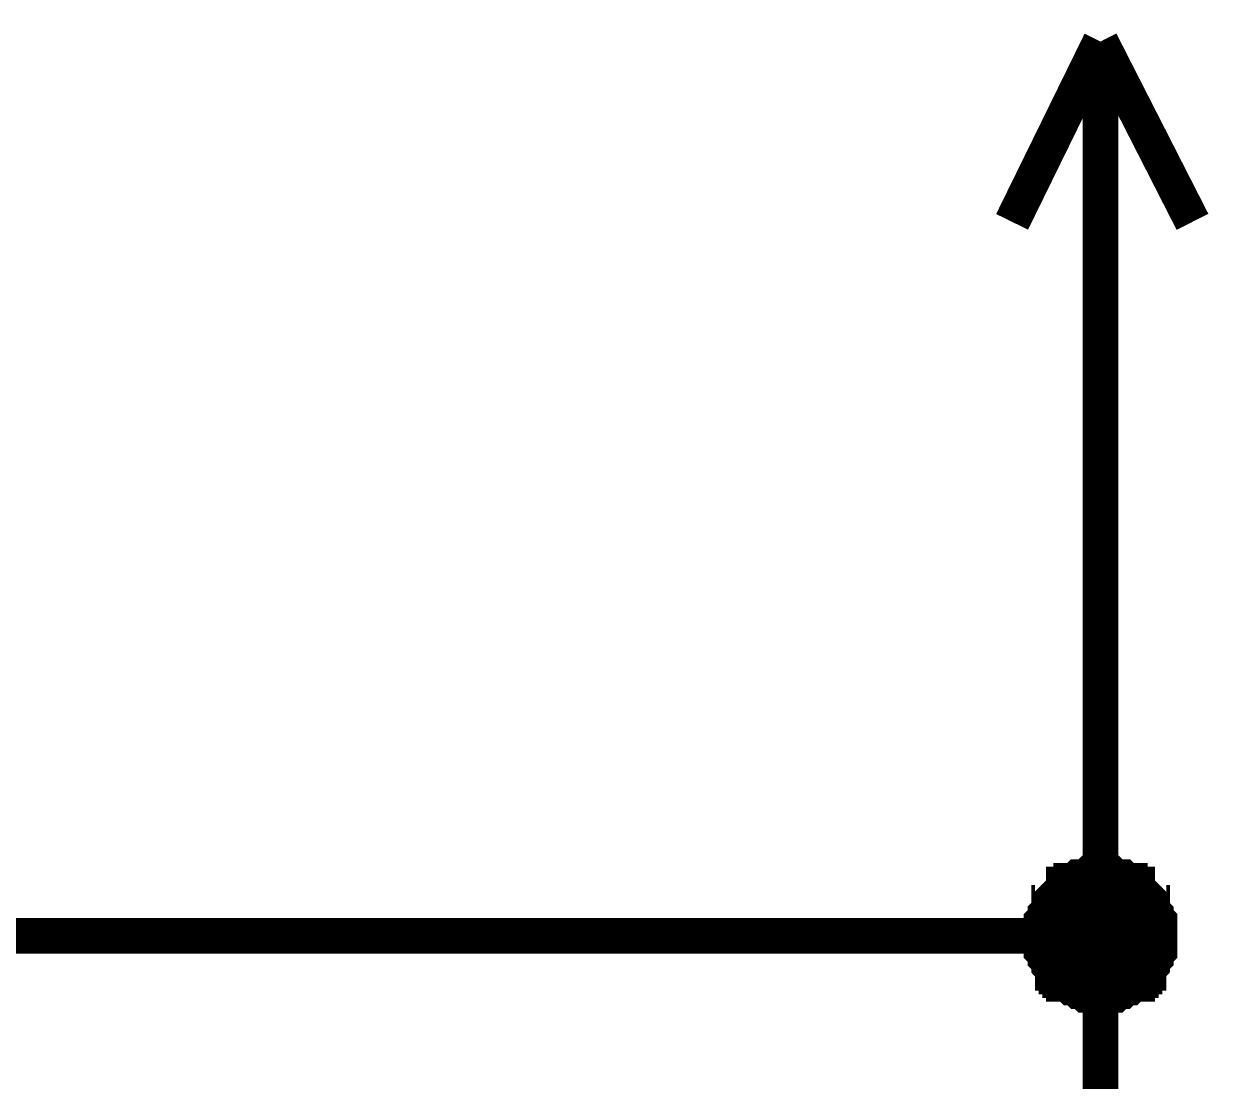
# Paper-space layout 'Layout1' of a CAD drawing. Extents: x -1 to 840, y -1 to 593.
# Drawn here: x 656.61 to 666.62, y 434.75 to 443.68 of the extents above; entities that cross this region are included whole.
import ezdxf

# ---------------------------------------------------------------- set-up
doc = ezdxf.new("R2010")
doc.units = 0
doc.header["$MEASUREMENT"] = 0
doc.layers.add('Sheet', color=255, linetype='CONTINUOUS')

psp = doc.layouts.get("Layout1")

# ---------------------------------------------------------------- linework, layer by layer
at = {"layer": 'Sheet', "color": 7}
for points, const_width in [([(665.698, 443.53), (664.952, 442.008)], 0.3), ([(665.698, 443.53), (666.474, 442.008)], 0.3), ([(665.698, 440.983), (665.698, 443.53)], 0.3), ([(665.698, 435.981), (665.698, 440.983)], 0.3), ([(665.201, 435.981), (665.201, 436.012), (665.201, 436.043), (665.201, 436.043), (665.201, 436.074), (665.201, 436.105), (665.232, 436.136), (665.232, 436.167), (665.232, 436.167), (665.263, 436.199), (665.263, 436.23), (665.263, 436.261), (665.294, 436.261), (665.294, 436.292), (665.325, 436.323), (665.325, 436.323), (665.356, 436.354), (665.356, 436.354), (665.387, 436.385), (665.387, 436.416), (665.418, 436.416), (665.449, 436.416), (665.449, 436.447), (665.48, 436.447), (665.511, 436.478), (665.511, 436.478), (665.543, 436.478), (665.574, 436.478), (665.605, 436.509), (665.636, 436.509), (665.636, 436.509), (665.667, 436.509), (665.698, 436.509)], 0.3), ([(665.201, 435.981), (665.201, 436.012), (665.201, 436.043), (665.201, 436.043), (665.201, 436.074), (665.201, 436.105), (665.232, 436.136), (665.232, 436.167), (665.232, 436.167), (665.263, 436.199), (665.263, 436.23), (665.263, 436.261), (665.294, 436.261), (665.294, 436.292), (665.325, 436.323), (665.325, 436.323), (665.356, 436.354), (665.356, 436.354), (665.387, 436.385), (665.387, 436.416), (665.418, 436.416), (665.449, 436.416), (665.449, 436.447), (665.48, 436.447), (665.511, 436.478), (665.511, 436.478), (665.543, 436.478), (665.574, 436.478), (665.605, 436.509), (665.636, 436.509), (665.636, 436.509), (665.667, 436.509), (665.698, 436.509)], 0.3), ([(665.201, 435.981), (665.201, 436.012), (665.201, 436.043), (665.201, 436.043), (665.201, 436.074), (665.201, 436.105), (665.232, 436.136), (665.232, 436.167), (665.232, 436.167), (665.263, 436.199), (665.263, 436.23), (665.263, 436.261), (665.294, 436.261), (665.294, 436.292), (665.325, 436.323), (665.325, 436.323), (665.356, 436.354), (665.356, 436.354), (665.387, 436.385), (665.387, 436.416), (665.418, 436.416), (665.449, 436.416), (665.449, 436.447), (665.48, 436.447), (665.511, 436.478), (665.511, 436.478), (665.543, 436.478), (665.574, 436.478), (665.605, 436.509), (665.636, 436.509), (665.636, 436.509), (665.667, 436.509), (665.698, 436.509)], 0.3), ([(665.201, 435.981), (665.201, 436.012), (665.201, 436.043), (665.201, 436.043), (665.201, 436.074), (665.201, 436.105), (665.232, 436.136), (665.232, 436.167), (665.232, 436.167), (665.263, 436.199), (665.263, 436.23), (665.263, 436.261), (665.294, 436.261), (665.294, 436.292), (665.325, 436.323), (665.325, 436.323), (665.356, 436.354), (665.356, 436.354), (665.387, 436.385), (665.387, 436.416), (665.418, 436.416), (665.449, 436.416), (665.449, 436.447), (665.48, 436.447), (665.511, 436.478), (665.511, 436.478), (665.543, 436.478), (665.574, 436.478), (665.605, 436.509), (665.636, 436.509), (665.636, 436.509), (665.667, 436.509), (665.698, 436.509)], 0.3), ([(665.201, 435.981), (665.201, 436.012), (665.201, 436.043), (665.201, 436.043), (665.201, 436.074), (665.201, 436.105), (665.232, 436.136), (665.232, 436.167), (665.232, 436.167), (665.263, 436.199), (665.263, 436.23), (665.263, 436.261), (665.294, 436.261), (665.294, 436.292), (665.325, 436.323), (665.325, 436.323), (665.356, 436.354), (665.356, 436.354), (665.387, 436.385), (665.387, 436.416), (665.418, 436.416), (665.449, 436.416), (665.449, 436.447), (665.48, 436.447), (665.511, 436.478), (665.511, 436.478), (665.543, 436.478), (665.574, 436.478), (665.605, 436.509), (665.636, 436.509), (665.636, 436.509), (665.667, 436.509), (665.698, 436.509)], 0.3), ([(665.201, 435.981), (665.201, 436.012), (665.201, 436.043), (665.201, 436.043), (665.201, 436.074), (665.201, 436.105), (665.232, 436.136), (665.232, 436.167), (665.232, 436.167), (665.263, 436.199), (665.263, 436.23), (665.263, 436.261), (665.294, 436.261), (665.294, 436.292), (665.325, 436.323), (665.325, 436.323), (665.356, 436.354), (665.356, 436.354), (665.387, 436.385), (665.387, 436.416), (665.418, 436.416), (665.449, 436.416), (665.449, 436.447), (665.48, 436.447), (665.511, 436.478), (665.511, 436.478), (665.543, 436.478), (665.574, 436.478), (665.605, 436.509), (665.636, 436.509), (665.636, 436.509), (665.667, 436.509), (665.698, 436.509)], 0.3), ([(665.698, 436.509), (665.698, 436.509)], 0.3), ([(665.698, 436.509), (665.729, 436.509), (665.76, 436.509), (665.76, 436.509), (665.791, 436.509), (665.822, 436.478), (665.853, 436.478), (665.884, 436.478), (665.884, 436.478), (665.915, 436.447), (665.946, 436.447), (665.946, 436.416), (665.977, 436.416), (666.008, 436.416), (666.008, 436.385), (666.039, 436.354), (666.039, 436.354), (666.071, 436.323), (666.071, 436.323), (666.102, 436.292), (666.102, 436.261), (666.133, 436.261), (666.133, 436.23), (666.133, 436.199), (666.164, 436.167), (666.164, 436.167), (666.164, 436.136), (666.195, 436.105), (666.195, 436.074), (666.195, 436.043), (666.195, 436.043), (666.195, 436.012), (666.195, 435.981)], 0.3), ([(665.698, 436.509), (665.698, 436.509)], 0.3), ([(665.698, 436.509), (665.729, 436.509), (665.76, 436.509), (665.76, 436.509), (665.791, 436.509), (665.822, 436.478), (665.853, 436.478), (665.884, 436.478), (665.884, 436.478), (665.915, 436.447), (665.946, 436.447), (665.946, 436.416), (665.977, 436.416), (666.008, 436.416), (666.008, 436.385), (666.039, 436.354), (666.039, 436.354), (666.071, 436.323), (666.071, 436.323), (666.102, 436.292), (666.102, 436.261), (666.133, 436.261), (666.133, 436.23), (666.133, 436.199), (666.164, 436.167), (666.164, 436.167), (666.164, 436.136), (666.195, 436.105), (666.195, 436.074), (666.195, 436.043), (666.195, 436.043), (666.195, 436.012), (666.195, 435.981)], 0.3), ([(665.698, 436.509), (665.698, 436.509)], 0.3), ([(665.698, 436.509), (665.729, 436.509), (665.76, 436.509), (665.76, 436.509), (665.791, 436.509), (665.822, 436.478), (665.853, 436.478), (665.884, 436.478), (665.884, 436.478), (665.915, 436.447), (665.946, 436.447), (665.946, 436.416), (665.977, 436.416), (666.008, 436.416), (666.008, 436.385), (666.039, 436.354), (666.039, 436.354), (666.071, 436.323), (666.071, 436.323), (666.102, 436.292), (666.102, 436.261), (666.133, 436.261), (666.133, 436.23), (666.133, 436.199), (666.164, 436.167), (666.164, 436.167), (666.164, 436.136), (666.195, 436.105), (666.195, 436.074), (666.195, 436.043), (666.195, 436.043), (666.195, 436.012), (666.195, 435.981)], 0.3), ([(665.698, 436.509), (665.698, 436.509)], 0.3), ([(665.698, 436.509), (665.729, 436.509), (665.76, 436.509), (665.76, 436.509), (665.791, 436.509), (665.822, 436.478), (665.853, 436.478), (665.884, 436.478), (665.884, 436.478), (665.915, 436.447), (665.946, 436.447), (665.946, 436.416), (665.977, 436.416), (666.008, 436.416), (666.008, 436.385), (666.039, 436.354), (666.039, 436.354), (666.071, 436.323), (666.071, 436.323), (666.102, 436.292), (666.102, 436.261), (666.133, 436.261), (666.133, 436.23), (666.133, 436.199), (666.164, 436.167), (666.164, 436.167), (666.164, 436.136), (666.195, 436.105), (666.195, 436.074), (666.195, 436.043), (666.195, 436.043), (666.195, 436.012), (666.195, 435.981)], 0.3), ([(665.698, 436.509), (665.698, 436.509)], 0.3), ([(665.698, 436.509), (665.729, 436.509), (665.76, 436.509), (665.76, 436.509), (665.791, 436.509), (665.822, 436.478), (665.853, 436.478), (665.884, 436.478), (665.884, 436.478), (665.915, 436.447), (665.946, 436.447), (665.946, 436.416), (665.977, 436.416), (666.008, 436.416), (666.008, 436.385), (666.039, 436.354), (666.039, 436.354), (666.071, 436.323), (666.071, 436.323), (666.102, 436.292), (666.102, 436.261), (666.133, 436.261), (666.133, 436.23), (666.133, 436.199), (666.164, 436.167), (666.164, 436.167), (666.164, 436.136), (666.195, 436.105), (666.195, 436.074), (666.195, 436.043), (666.195, 436.043), (666.195, 436.012), (666.195, 435.981)], 0.3), ([(665.698, 436.509), (665.698, 436.509)], 0.3), ([(665.698, 436.509), (665.729, 436.509), (665.76, 436.509), (665.76, 436.509), (665.791, 436.509), (665.822, 436.478), (665.853, 436.478), (665.884, 436.478), (665.884, 436.478), (665.915, 436.447), (665.946, 436.447), (665.946, 436.416), (665.977, 436.416), (666.008, 436.416), (666.008, 436.385), (666.039, 436.354), (666.039, 436.354), (666.071, 436.323), (666.071, 436.323), (666.102, 436.292), (666.102, 436.261), (666.133, 436.261), (666.133, 436.23), (666.133, 436.199), (666.164, 436.167), (666.164, 436.167), (666.164, 436.136), (666.195, 436.105), (666.195, 436.074), (666.195, 436.043), (666.195, 436.043), (666.195, 436.012), (666.195, 435.981)], 0.3), ([(665.201, 435.981), (665.201, 436.012), (665.201, 436.043), (665.201, 436.043), (665.201, 436.074), (665.201, 436.105), (665.232, 436.136), (665.232, 436.167), (665.232, 436.167), (665.263, 436.199), (665.263, 436.23), (665.263, 436.261), (665.294, 436.261), (665.294, 436.292), (665.325, 436.323), (665.325, 436.323), (665.356, 436.354), (665.356, 436.354), (665.387, 436.385), (665.387, 436.416), (665.418, 436.416), (665.449, 436.416), (665.449, 436.447), (665.48, 436.447), (665.511, 436.478), (665.511, 436.478), (665.543, 436.478), (665.574, 436.478), (665.605, 436.509), (665.636, 436.509), (665.636, 436.509), (665.667, 436.509), (665.698, 436.509)], 0.0991), ([(665.201, 435.981), (665.201, 436.012), (665.201, 436.043), (665.201, 436.043), (665.201, 436.074), (665.201, 436.105), (665.232, 436.136), (665.232, 436.167), (665.232, 436.167), (665.263, 436.199), (665.263, 436.23), (665.263, 436.261), (665.294, 436.261), (665.294, 436.292), (665.325, 436.323), (665.325, 436.323), (665.356, 436.354), (665.356, 436.354), (665.387, 436.385), (665.387, 436.416), (665.418, 436.416), (665.449, 436.416), (665.449, 436.447), (665.48, 436.447), (665.511, 436.478), (665.511, 436.478), (665.543, 436.478), (665.574, 436.478), (665.605, 436.509), (665.636, 436.509), (665.636, 436.509), (665.667, 436.509), (665.698, 436.509)], 0.0991), ([(665.201, 435.981), (665.201, 436.012), (665.201, 436.043), (665.201, 436.043), (665.201, 436.074), (665.201, 436.105), (665.232, 436.136), (665.232, 436.167), (665.232, 436.167), (665.263, 436.199), (665.263, 436.23), (665.263, 436.261), (665.294, 436.261), (665.294, 436.292), (665.325, 436.323), (665.325, 436.323), (665.356, 436.354), (665.356, 436.354), (665.387, 436.385), (665.387, 436.416), (665.418, 436.416), (665.449, 436.416), (665.449, 436.447), (665.48, 436.447), (665.511, 436.478), (665.511, 436.478), (665.543, 436.478), (665.574, 436.478), (665.605, 436.509), (665.636, 436.509), (665.636, 436.509), (665.667, 436.509), (665.698, 436.509)], 0.0991), ([(665.201, 435.981), (665.201, 436.012), (665.201, 436.043), (665.201, 436.043), (665.201, 436.074), (665.201, 436.105), (665.232, 436.136), (665.232, 436.167), (665.232, 436.167), (665.263, 436.199), (665.263, 436.23), (665.263, 436.261), (665.294, 436.261), (665.294, 436.292), (665.325, 436.323), (665.325, 436.323), (665.356, 436.354), (665.356, 436.354), (665.387, 436.385), (665.387, 436.416), (665.418, 436.416), (665.449, 436.416), (665.449, 436.447), (665.48, 436.447), (665.511, 436.478), (665.511, 436.478), (665.543, 436.478), (665.574, 436.478), (665.605, 436.509), (665.636, 436.509), (665.636, 436.509), (665.667, 436.509), (665.698, 436.509)], 0.0991), ([(665.201, 435.981), (665.201, 436.012), (665.201, 436.043), (665.201, 436.043), (665.201, 436.074), (665.201, 436.105), (665.232, 436.136), (665.232, 436.167), (665.232, 436.167), (665.263, 436.199), (665.263, 436.23), (665.263, 436.261), (665.294, 436.261), (665.294, 436.292), (665.325, 436.323), (665.325, 436.323), (665.356, 436.354), (665.356, 436.354), (665.387, 436.385), (665.387, 436.416), (665.418, 436.416), (665.449, 436.416), (665.449, 436.447), (665.48, 436.447), (665.511, 436.478), (665.511, 436.478), (665.543, 436.478), (665.574, 436.478), (665.605, 436.509), (665.636, 436.509), (665.636, 436.509), (665.667, 436.509), (665.698, 436.509)], 0.0991), ([(665.201, 435.981), (665.201, 436.012), (665.201, 436.043), (665.201, 436.043), (665.201, 436.074), (665.201, 436.105), (665.232, 436.136), (665.232, 436.167), (665.232, 436.167), (665.263, 436.199), (665.263, 436.23), (665.263, 436.261), (665.294, 436.261), (665.294, 436.292), (665.325, 436.323), (665.325, 436.323), (665.356, 436.354), (665.356, 436.354), (665.387, 436.385), (665.387, 436.416), (665.418, 436.416), (665.449, 436.416), (665.449, 436.447), (665.48, 436.447), (665.511, 436.478), (665.511, 436.478), (665.543, 436.478), (665.574, 436.478), (665.605, 436.509), (665.636, 436.509), (665.636, 436.509), (665.667, 436.509), (665.698, 436.509)], 0.0991), ([(665.698, 436.509), (665.698, 436.509)], 0.0991), ([(665.698, 436.509), (665.729, 436.509), (665.76, 436.509), (665.76, 436.509), (665.791, 436.509), (665.822, 436.478), (665.853, 436.478), (665.884, 436.478), (665.884, 436.478), (665.915, 436.447), (665.946, 436.447), (665.946, 436.416), (665.977, 436.416), (666.008, 436.416), (666.008, 436.385), (666.039, 436.354), (666.039, 436.354), (666.071, 436.323), (666.071, 436.323), (666.102, 436.292), (666.102, 436.261), (666.133, 436.261), (666.133, 436.23), (666.133, 436.199), (666.164, 436.167), (666.164, 436.167), (666.164, 436.136), (666.195, 436.105), (666.195, 436.074), (666.195, 436.043), (666.195, 436.043), (666.195, 436.012), (666.195, 435.981)], 0.0991), ([(665.698, 436.509), (665.698, 436.509)], 0.0991), ([(665.698, 436.509), (665.729, 436.509), (665.76, 436.509), (665.76, 436.509), (665.791, 436.509), (665.822, 436.478), (665.853, 436.478), (665.884, 436.478), (665.884, 436.478), (665.915, 436.447), (665.946, 436.447), (665.946, 436.416), (665.977, 436.416), (666.008, 436.416), (666.008, 436.385), (666.039, 436.354), (666.039, 436.354), (666.071, 436.323), (666.071, 436.323), (666.102, 436.292), (666.102, 436.261), (666.133, 436.261), (666.133, 436.23), (666.133, 436.199), (666.164, 436.167), (666.164, 436.167), (666.164, 436.136), (666.195, 436.105), (666.195, 436.074), (666.195, 436.043), (666.195, 436.043), (666.195, 436.012), (666.195, 435.981)], 0.0991), ([(665.698, 436.509), (665.698, 436.509)], 0.0991), ([(665.698, 436.509), (665.729, 436.509), (665.76, 436.509), (665.76, 436.509), (665.791, 436.509), (665.822, 436.478), (665.853, 436.478), (665.884, 436.478), (665.884, 436.478), (665.915, 436.447), (665.946, 436.447), (665.946, 436.416), (665.977, 436.416), (666.008, 436.416), (666.008, 436.385), (666.039, 436.354), (666.039, 436.354), (666.071, 436.323), (666.071, 436.323), (666.102, 436.292), (666.102, 436.261), (666.133, 436.261), (666.133, 436.23), (666.133, 436.199), (666.164, 436.167), (666.164, 436.167), (666.164, 436.136), (666.195, 436.105), (666.195, 436.074), (666.195, 436.043), (666.195, 436.043), (666.195, 436.012), (666.195, 435.981)], 0.0991), ([(665.698, 436.509), (665.698, 436.509)], 0.0991), ([(665.698, 436.509), (665.729, 436.509), (665.76, 436.509), (665.76, 436.509), (665.791, 436.509), (665.822, 436.478), (665.853, 436.478), (665.884, 436.478), (665.884, 436.478), (665.915, 436.447), (665.946, 436.447), (665.946, 436.416), (665.977, 436.416), (666.008, 436.416), (666.008, 436.385), (666.039, 436.354), (666.039, 436.354), (666.071, 436.323), (666.071, 436.323), (666.102, 436.292), (666.102, 436.261), (666.133, 436.261), (666.133, 436.23), (666.133, 436.199), (666.164, 436.167), (666.164, 436.167), (666.164, 436.136), (666.195, 436.105), (666.195, 436.074), (666.195, 436.043), (666.195, 436.043), (666.195, 436.012), (666.195, 435.981)], 0.0991), ([(665.698, 436.509), (665.698, 436.509)], 0.0991), ([(665.698, 436.509), (665.729, 436.509), (665.76, 436.509), (665.76, 436.509), (665.791, 436.509), (665.822, 436.478), (665.853, 436.478), (665.884, 436.478), (665.884, 436.478), (665.915, 436.447), (665.946, 436.447), (665.946, 436.416), (665.977, 436.416), (666.008, 436.416), (666.008, 436.385), (666.039, 436.354), (666.039, 436.354), (666.071, 436.323), (666.071, 436.323), (666.102, 436.292), (666.102, 436.261), (666.133, 436.261), (666.133, 436.23), (666.133, 436.199), (666.164, 436.167), (666.164, 436.167), (666.164, 436.136), (666.195, 436.105), (666.195, 436.074), (666.195, 436.043), (666.195, 436.043), (666.195, 436.012), (666.195, 435.981)], 0.0991), ([(665.698, 436.509), (665.698, 436.509)], 0.0991), ([(665.698, 436.509), (665.729, 436.509), (665.76, 436.509), (665.76, 436.509), (665.791, 436.509), (665.822, 436.478), (665.853, 436.478), (665.884, 436.478), (665.884, 436.478), (665.915, 436.447), (665.946, 436.447), (665.946, 436.416), (665.977, 436.416), (666.008, 436.416), (666.008, 436.385), (666.039, 436.354), (666.039, 436.354), (666.071, 436.323), (666.071, 436.323), (666.102, 436.292), (666.102, 436.261), (666.133, 436.261), (666.133, 436.23), (666.133, 436.199), (666.164, 436.167), (666.164, 436.167), (666.164, 436.136), (666.195, 436.105), (666.195, 436.074), (666.195, 436.043), (666.195, 436.043), (666.195, 436.012), (666.195, 435.981)], 0.0991), ([(645.698, 435.981), (665.698, 435.981)], 0.3), ([(645.698, 425.978), (665.698, 425.978), (665.698, 430.979), (665.698, 435.981)], 0.3), ([(665.698, 435.484), (665.667, 435.484), (665.636, 435.484), (665.636, 435.484), (665.605, 435.484), (665.574, 435.484), (665.543, 435.515), (665.511, 435.515), (665.511, 435.515), (665.48, 435.546), (665.449, 435.546), (665.449, 435.546), (665.418, 435.577), (665.387, 435.577), (665.387, 435.608), (665.356, 435.608), (665.356, 435.639), (665.325, 435.639), (665.325, 435.67), (665.294, 435.67), (665.294, 435.701), (665.263, 435.733), (665.263, 435.733), (665.263, 435.764), (665.232, 435.795), (665.232, 435.795), (665.232, 435.826), (665.201, 435.857), (665.201, 435.888), (665.201, 435.919), (665.201, 435.919), (665.201, 435.95), (665.201, 435.981)], 0.3), ([(665.201, 435.981), (665.201, 435.981)], 0.3), ([(665.698, 435.484), (665.667, 435.484), (665.636, 435.484), (665.636, 435.484), (665.605, 435.484), (665.574, 435.484), (665.543, 435.515), (665.511, 435.515), (665.511, 435.515), (665.48, 435.546), (665.449, 435.546), (665.449, 435.546), (665.418, 435.577), (665.387, 435.577), (665.387, 435.608), (665.356, 435.608), (665.356, 435.639), (665.325, 435.639), (665.325, 435.67), (665.294, 435.67), (665.294, 435.701), (665.263, 435.733), (665.263, 435.733), (665.263, 435.764), (665.232, 435.795), (665.232, 435.795), (665.232, 435.826), (665.201, 435.857), (665.201, 435.888), (665.201, 435.919), (665.201, 435.919), (665.201, 435.95), (665.201, 435.981)], 0.3), ([(665.201, 435.981), (665.201, 435.981)], 0.3), ([(665.698, 435.484), (665.667, 435.484), (665.636, 435.484), (665.636, 435.484), (665.605, 435.484), (665.574, 435.484), (665.543, 435.515), (665.511, 435.515), (665.511, 435.515), (665.48, 435.546), (665.449, 435.546), (665.449, 435.546), (665.418, 435.577), (665.387, 435.577), (665.387, 435.608), (665.356, 435.608), (665.356, 435.639), (665.325, 435.639), (665.325, 435.67), (665.294, 435.67), (665.294, 435.701), (665.263, 435.733), (665.263, 435.733), (665.263, 435.764), (665.232, 435.795), (665.232, 435.795), (665.232, 435.826), (665.201, 435.857), (665.201, 435.888), (665.201, 435.919), (665.201, 435.919), (665.201, 435.95), (665.201, 435.981)], 0.3), ([(665.201, 435.981), (665.201, 435.981)], 0.3), ([(665.698, 435.484), (665.667, 435.484), (665.636, 435.484), (665.636, 435.484), (665.605, 435.484), (665.574, 435.484), (665.543, 435.515), (665.511, 435.515), (665.511, 435.515), (665.48, 435.546), (665.449, 435.546), (665.449, 435.546), (665.418, 435.577), (665.387, 435.577), (665.387, 435.608), (665.356, 435.608), (665.356, 435.639), (665.325, 435.639), (665.325, 435.67), (665.294, 435.67), (665.294, 435.701), (665.263, 435.733), (665.263, 435.733), (665.263, 435.764), (665.232, 435.795), (665.232, 435.795), (665.232, 435.826), (665.201, 435.857), (665.201, 435.888), (665.201, 435.919), (665.201, 435.919), (665.201, 435.95), (665.201, 435.981)], 0.3), ([(665.201, 435.981), (665.201, 435.981)], 0.3), ([(665.698, 435.484), (665.667, 435.484), (665.636, 435.484), (665.636, 435.484), (665.605, 435.484), (665.574, 435.484), (665.543, 435.515), (665.511, 435.515), (665.511, 435.515), (665.48, 435.546), (665.449, 435.546), (665.449, 435.546), (665.418, 435.577), (665.387, 435.577), (665.387, 435.608), (665.356, 435.608), (665.356, 435.639), (665.325, 435.639), (665.325, 435.67), (665.294, 435.67), (665.294, 435.701), (665.263, 435.733), (665.263, 435.733), (665.263, 435.764), (665.232, 435.795), (665.232, 435.795), (665.232, 435.826), (665.201, 435.857), (665.201, 435.888), (665.201, 435.919), (665.201, 435.919), (665.201, 435.95), (665.201, 435.981)], 0.3), ([(665.201, 435.981), (665.201, 435.981)], 0.3), ([(665.698, 435.484), (665.667, 435.484), (665.636, 435.484), (665.636, 435.484), (665.605, 435.484), (665.574, 435.484), (665.543, 435.515), (665.511, 435.515), (665.511, 435.515), (665.48, 435.546), (665.449, 435.546), (665.449, 435.546), (665.418, 435.577), (665.387, 435.577), (665.387, 435.608), (665.356, 435.608), (665.356, 435.639), (665.325, 435.639), (665.325, 435.67), (665.294, 435.67), (665.294, 435.701), (665.263, 435.733), (665.263, 435.733), (665.263, 435.764), (665.232, 435.795), (665.232, 435.795), (665.232, 435.826), (665.201, 435.857), (665.201, 435.888), (665.201, 435.919), (665.201, 435.919), (665.201, 435.95), (665.201, 435.981)], 0.3), ([(665.201, 435.981), (665.201, 435.981)], 0.3), ([(666.195, 435.981), (666.195, 435.95), (666.195, 435.919), (666.195, 435.919), (666.195, 435.888), (666.195, 435.857), (666.164, 435.826), (666.164, 435.795), (666.164, 435.795), (666.133, 435.764), (666.133, 435.733), (666.133, 435.733), (666.102, 435.701), (666.102, 435.67), (666.071, 435.67), (666.071, 435.639), (666.039, 435.639), (666.039, 435.608), (666.008, 435.608), (666.008, 435.577), (665.977, 435.577), (665.946, 435.546), (665.946, 435.546), (665.915, 435.546), (665.884, 435.515), (665.884, 435.515), (665.853, 435.515), (665.822, 435.484), (665.791, 435.484), (665.76, 435.484), (665.76, 435.484), (665.729, 435.484), (665.698, 435.484)], 0.3), ([(666.195, 435.981), (666.195, 435.95), (666.195, 435.919), (666.195, 435.919), (666.195, 435.888), (666.195, 435.857), (666.164, 435.826), (666.164, 435.795), (666.164, 435.795), (666.133, 435.764), (666.133, 435.733), (666.133, 435.733), (666.102, 435.701), (666.102, 435.67), (666.071, 435.67), (666.071, 435.639), (666.039, 435.639), (666.039, 435.608), (666.008, 435.608), (666.008, 435.577), (665.977, 435.577), (665.946, 435.546), (665.946, 435.546), (665.915, 435.546), (665.884, 435.515), (665.884, 435.515), (665.853, 435.515), (665.822, 435.484), (665.791, 435.484), (665.76, 435.484), (665.76, 435.484), (665.729, 435.484), (665.698, 435.484)], 0.3), ([(666.195, 435.981), (666.195, 435.95), (666.195, 435.919), (666.195, 435.919), (666.195, 435.888), (666.195, 435.857), (666.164, 435.826), (666.164, 435.795), (666.164, 435.795), (666.133, 435.764), (666.133, 435.733), (666.133, 435.733), (666.102, 435.701), (666.102, 435.67), (666.071, 435.67), (666.071, 435.639), (666.039, 435.639), (666.039, 435.608), (666.008, 435.608), (666.008, 435.577), (665.977, 435.577), (665.946, 435.546), (665.946, 435.546), (665.915, 435.546), (665.884, 435.515), (665.884, 435.515), (665.853, 435.515), (665.822, 435.484), (665.791, 435.484), (665.76, 435.484), (665.76, 435.484), (665.729, 435.484), (665.698, 435.484)], 0.3), ([(666.195, 435.981), (666.195, 435.95), (666.195, 435.919), (666.195, 435.919), (666.195, 435.888), (666.195, 435.857), (666.164, 435.826), (666.164, 435.795), (666.164, 435.795), (666.133, 435.764), (666.133, 435.733), (666.133, 435.733), (666.102, 435.701), (666.102, 435.67), (666.071, 435.67), (666.071, 435.639), (666.039, 435.639), (666.039, 435.608), (666.008, 435.608), (666.008, 435.577), (665.977, 435.577), (665.946, 435.546), (665.946, 435.546), (665.915, 435.546), (665.884, 435.515), (665.884, 435.515), (665.853, 435.515), (665.822, 435.484), (665.791, 435.484), (665.76, 435.484), (665.76, 435.484), (665.729, 435.484), (665.698, 435.484)], 0.3), ([(666.195, 435.981), (666.195, 435.95), (666.195, 435.919), (666.195, 435.919), (666.195, 435.888), (666.195, 435.857), (666.164, 435.826), (666.164, 435.795), (666.164, 435.795), (666.133, 435.764), (666.133, 435.733), (666.133, 435.733), (666.102, 435.701), (666.102, 435.67), (666.071, 435.67), (666.071, 435.639), (666.039, 435.639), (666.039, 435.608), (666.008, 435.608), (666.008, 435.577), (665.977, 435.577), (665.946, 435.546), (665.946, 435.546), (665.915, 435.546), (665.884, 435.515), (665.884, 435.515), (665.853, 435.515), (665.822, 435.484), (665.791, 435.484), (665.76, 435.484), (665.76, 435.484), (665.729, 435.484), (665.698, 435.484)], 0.3), ([(666.195, 435.981), (666.195, 435.95), (666.195, 435.919), (666.195, 435.919), (666.195, 435.888), (666.195, 435.857), (666.164, 435.826), (666.164, 435.795), (666.164, 435.795), (666.133, 435.764), (666.133, 435.733), (666.133, 435.733), (666.102, 435.701), (666.102, 435.67), (666.071, 435.67), (666.071, 435.639), (666.039, 435.639), (666.039, 435.608), (666.008, 435.608), (666.008, 435.577), (665.977, 435.577), (665.946, 435.546), (665.946, 435.546), (665.915, 435.546), (665.884, 435.515), (665.884, 435.515), (665.853, 435.515), (665.822, 435.484), (665.791, 435.484), (665.76, 435.484), (665.76, 435.484), (665.729, 435.484), (665.698, 435.484)], 0.3), ([(666.195, 435.981), (666.195, 435.981), (666.195, 435.981), (666.195, 435.981), (666.195, 435.981), (666.195, 435.981), (666.195, 435.981), (666.195, 435.981), (666.195, 435.981), (666.195, 435.981), (666.195, 435.981), (666.195, 435.981), (666.195, 435.981), (666.195, 435.981), (666.195, 435.981), (666.195, 435.981), (666.195, 435.981), (666.195, 435.981), (666.195, 435.981), (666.195, 435.981), (666.195, 435.981), (666.195, 435.981), (666.195, 435.981), (666.195, 435.981), (666.195, 435.981), (666.195, 435.981), (666.195, 435.981), (666.195, 435.981), (666.195, 435.981), (666.195, 435.981), (666.195, 435.981), (666.195, 435.981), (666.195, 435.981)], 0.3), ([(666.195, 435.981), (666.195, 435.981)], 0.3), ([(666.195, 435.981), (666.195, 435.981), (666.195, 435.981), (666.195, 435.981), (666.195, 435.981), (666.195, 435.981), (666.195, 435.981), (666.195, 435.981), (666.195, 435.981), (666.195, 435.981), (666.195, 435.981), (666.195, 435.981), (666.195, 435.981), (666.195, 435.981), (666.195, 435.981), (666.195, 435.981), (666.195, 435.981), (666.195, 435.981), (666.195, 435.981), (666.195, 435.981), (666.195, 435.981), (666.195, 435.981), (666.195, 435.981), (666.195, 435.981), (666.195, 435.981), (666.195, 435.981), (666.195, 435.981), (666.195, 435.981), (666.195, 435.981), (666.195, 435.981), (666.195, 435.981), (666.195, 435.981), (666.195, 435.981)], 0.3), ([(666.195, 435.981), (666.195, 435.981)], 0.3), ([(666.195, 435.981), (666.195, 435.981), (666.195, 435.981), (666.195, 435.981), (666.195, 435.981), (666.195, 435.981), (666.195, 435.981), (666.195, 435.981), (666.195, 435.981), (666.195, 435.981), (666.195, 435.981), (666.195, 435.981), (666.195, 435.981), (666.195, 435.981), (666.195, 435.981), (666.195, 435.981), (666.195, 435.981), (666.195, 435.981), (666.195, 435.981), (666.195, 435.981), (666.195, 435.981), (666.195, 435.981), (666.195, 435.981), (666.195, 435.981), (666.195, 435.981), (666.195, 435.981), (666.195, 435.981), (666.195, 435.981), (666.195, 435.981), (666.195, 435.981), (666.195, 435.981), (666.195, 435.981), (666.195, 435.981)], 0.3), ([(666.195, 435.981), (666.195, 435.981)], 0.3), ([(666.195, 435.981), (666.195, 435.981), (666.195, 435.981), (666.195, 435.981), (666.195, 435.981), (666.195, 435.981), (666.195, 435.981), (666.195, 435.981), (666.195, 435.981), (666.195, 435.981), (666.195, 435.981), (666.195, 435.981), (666.195, 435.981), (666.195, 435.981), (666.195, 435.981), (666.195, 435.981), (666.195, 435.981), (666.195, 435.981), (666.195, 435.981), (666.195, 435.981), (666.195, 435.981), (666.195, 435.981), (666.195, 435.981), (666.195, 435.981), (666.195, 435.981), (666.195, 435.981), (666.195, 435.981), (666.195, 435.981), (666.195, 435.981), (666.195, 435.981), (666.195, 435.981), (666.195, 435.981), (666.195, 435.981)], 0.3), ([(666.195, 435.981), (666.195, 435.981)], 0.3), ([(666.195, 435.981), (666.195, 435.981), (666.195, 435.981), (666.195, 435.981), (666.195, 435.981), (666.195, 435.981), (666.195, 435.981), (666.195, 435.981), (666.195, 435.981), (666.195, 435.981), (666.195, 435.981), (666.195, 435.981), (666.195, 435.981), (666.195, 435.981), (666.195, 435.981), (666.195, 435.981), (666.195, 435.981), (666.195, 435.981), (666.195, 435.981), (666.195, 435.981), (666.195, 435.981), (666.195, 435.981), (666.195, 435.981), (666.195, 435.981), (666.195, 435.981), (666.195, 435.981), (666.195, 435.981), (666.195, 435.981), (666.195, 435.981), (666.195, 435.981), (666.195, 435.981), (666.195, 435.981), (666.195, 435.981)], 0.3), ([(666.195, 435.981), (666.195, 435.981)], 0.3), ([(666.195, 435.981), (666.195, 435.981), (666.195, 435.981), (666.195, 435.981), (666.195, 435.981), (666.195, 435.981), (666.195, 435.981), (666.195, 435.981), (666.195, 435.981), (666.195, 435.981), (666.195, 435.981), (666.195, 435.981), (666.195, 435.981), (666.195, 435.981), (666.195, 435.981), (666.195, 435.981), (666.195, 435.981), (666.195, 435.981), (666.195, 435.981), (666.195, 435.981), (666.195, 435.981), (666.195, 435.981), (666.195, 435.981), (666.195, 435.981), (666.195, 435.981), (666.195, 435.981), (666.195, 435.981), (666.195, 435.981), (666.195, 435.981), (666.195, 435.981), (666.195, 435.981), (666.195, 435.981), (666.195, 435.981)], 0.3), ([(666.195, 435.981), (666.195, 435.981)], 0.3), ([(665.698, 435.484), (665.667, 435.484), (665.636, 435.484), (665.636, 435.484), (665.605, 435.484), (665.574, 435.484), (665.543, 435.515), (665.511, 435.515), (665.511, 435.515), (665.48, 435.546), (665.449, 435.546), (665.449, 435.546), (665.418, 435.577), (665.387, 435.577), (665.387, 435.608), (665.356, 435.608), (665.356, 435.639), (665.325, 435.639), (665.325, 435.67), (665.294, 435.67), (665.294, 435.701), (665.263, 435.733), (665.263, 435.733), (665.263, 435.764), (665.232, 435.795), (665.232, 435.795), (665.232, 435.826), (665.201, 435.857), (665.201, 435.888), (665.201, 435.919), (665.201, 435.919), (665.201, 435.95), (665.201, 435.981)], 0.0991), ([(665.201, 435.981), (665.201, 435.981)], 0.0991), ([(665.698, 435.484), (665.667, 435.484), (665.636, 435.484), (665.636, 435.484), (665.605, 435.484), (665.574, 435.484), (665.543, 435.515), (665.511, 435.515), (665.511, 435.515), (665.48, 435.546), (665.449, 435.546), (665.449, 435.546), (665.418, 435.577), (665.387, 435.577), (665.387, 435.608), (665.356, 435.608), (665.356, 435.639), (665.325, 435.639), (665.325, 435.67), (665.294, 435.67), (665.294, 435.701), (665.263, 435.733), (665.263, 435.733), (665.263, 435.764), (665.232, 435.795), (665.232, 435.795), (665.232, 435.826), (665.201, 435.857), (665.201, 435.888), (665.201, 435.919), (665.201, 435.919), (665.201, 435.95), (665.201, 435.981)], 0.0991), ([(665.201, 435.981), (665.201, 435.981)], 0.0991), ([(665.698, 435.484), (665.667, 435.484), (665.636, 435.484), (665.636, 435.484), (665.605, 435.484), (665.574, 435.484), (665.543, 435.515), (665.511, 435.515), (665.511, 435.515), (665.48, 435.546), (665.449, 435.546), (665.449, 435.546), (665.418, 435.577), (665.387, 435.577), (665.387, 435.608), (665.356, 435.608), (665.356, 435.639), (665.325, 435.639), (665.325, 435.67), (665.294, 435.67), (665.294, 435.701), (665.263, 435.733), (665.263, 435.733), (665.263, 435.764), (665.232, 435.795), (665.232, 435.795), (665.232, 435.826), (665.201, 435.857), (665.201, 435.888), (665.201, 435.919), (665.201, 435.919), (665.201, 435.95), (665.201, 435.981)], 0.0991), ([(665.201, 435.981), (665.201, 435.981)], 0.0991), ([(665.698, 435.484), (665.667, 435.484), (665.636, 435.484), (665.636, 435.484), (665.605, 435.484), (665.574, 435.484), (665.543, 435.515), (665.511, 435.515), (665.511, 435.515), (665.48, 435.546), (665.449, 435.546), (665.449, 435.546), (665.418, 435.577), (665.387, 435.577), (665.387, 435.608), (665.356, 435.608), (665.356, 435.639), (665.325, 435.639), (665.325, 435.67), (665.294, 435.67), (665.294, 435.701), (665.263, 435.733), (665.263, 435.733), (665.263, 435.764), (665.232, 435.795), (665.232, 435.795), (665.232, 435.826), (665.201, 435.857), (665.201, 435.888), (665.201, 435.919), (665.201, 435.919), (665.201, 435.95), (665.201, 435.981)], 0.0991), ([(665.201, 435.981), (665.201, 435.981)], 0.0991), ([(665.698, 435.484), (665.667, 435.484), (665.636, 435.484), (665.636, 435.484), (665.605, 435.484), (665.574, 435.484), (665.543, 435.515), (665.511, 435.515), (665.511, 435.515), (665.48, 435.546), (665.449, 435.546), (665.449, 435.546), (665.418, 435.577), (665.387, 435.577), (665.387, 435.608), (665.356, 435.608), (665.356, 435.639), (665.325, 435.639), (665.325, 435.67), (665.294, 435.67), (665.294, 435.701), (665.263, 435.733), (665.263, 435.733), (665.263, 435.764), (665.232, 435.795), (665.232, 435.795), (665.232, 435.826), (665.201, 435.857), (665.201, 435.888), (665.201, 435.919), (665.201, 435.919), (665.201, 435.95), (665.201, 435.981)], 0.0991), ([(665.201, 435.981), (665.201, 435.981)], 0.0991), ([(665.698, 435.484), (665.667, 435.484), (665.636, 435.484), (665.636, 435.484), (665.605, 435.484), (665.574, 435.484), (665.543, 435.515), (665.511, 435.515), (665.511, 435.515), (665.48, 435.546), (665.449, 435.546), (665.449, 435.546), (665.418, 435.577), (665.387, 435.577), (665.387, 435.608), (665.356, 435.608), (665.356, 435.639), (665.325, 435.639), (665.325, 435.67), (665.294, 435.67), (665.294, 435.701), (665.263, 435.733), (665.263, 435.733), (665.263, 435.764), (665.232, 435.795), (665.232, 435.795), (665.232, 435.826), (665.201, 435.857), (665.201, 435.888), (665.201, 435.919), (665.201, 435.919), (665.201, 435.95), (665.201, 435.981)], 0.0991), ([(665.201, 435.981), (665.201, 435.981)], 0.0991), ([(666.195, 435.981), (666.195, 435.95), (666.195, 435.919), (666.195, 435.919), (666.195, 435.888), (666.195, 435.857), (666.164, 435.826), (666.164, 435.795), (666.164, 435.795), (666.133, 435.764), (666.133, 435.733), (666.133, 435.733), (666.102, 435.701), (666.102, 435.67), (666.071, 435.67), (666.071, 435.639), (666.039, 435.639), (666.039, 435.608), (666.008, 435.608), (666.008, 435.577), (665.977, 435.577), (665.946, 435.546), (665.946, 435.546), (665.915, 435.546), (665.884, 435.515), (665.884, 435.515), (665.853, 435.515), (665.822, 435.484), (665.791, 435.484), (665.76, 435.484), (665.76, 435.484), (665.729, 435.484), (665.698, 435.484)], 0.0991), ([(666.195, 435.981), (666.195, 435.95), (666.195, 435.919), (666.195, 435.919), (666.195, 435.888), (666.195, 435.857), (666.164, 435.826), (666.164, 435.795), (666.164, 435.795), (666.133, 435.764), (666.133, 435.733), (666.133, 435.733), (666.102, 435.701), (666.102, 435.67), (666.071, 435.67), (666.071, 435.639), (666.039, 435.639), (666.039, 435.608), (666.008, 435.608), (666.008, 435.577), (665.977, 435.577), (665.946, 435.546), (665.946, 435.546), (665.915, 435.546), (665.884, 435.515), (665.884, 435.515), (665.853, 435.515), (665.822, 435.484), (665.791, 435.484), (665.76, 435.484), (665.76, 435.484), (665.729, 435.484), (665.698, 435.484)], 0.0991), ([(666.195, 435.981), (666.195, 435.95), (666.195, 435.919), (666.195, 435.919), (666.195, 435.888), (666.195, 435.857), (666.164, 435.826), (666.164, 435.795), (666.164, 435.795), (666.133, 435.764), (666.133, 435.733), (666.133, 435.733), (666.102, 435.701), (666.102, 435.67), (666.071, 435.67), (666.071, 435.639), (666.039, 435.639), (666.039, 435.608), (666.008, 435.608), (666.008, 435.577), (665.977, 435.577), (665.946, 435.546), (665.946, 435.546), (665.915, 435.546), (665.884, 435.515), (665.884, 435.515), (665.853, 435.515), (665.822, 435.484), (665.791, 435.484), (665.76, 435.484), (665.76, 435.484), (665.729, 435.484), (665.698, 435.484)], 0.0991), ([(666.195, 435.981), (666.195, 435.95), (666.195, 435.919), (666.195, 435.919), (666.195, 435.888), (666.195, 435.857), (666.164, 435.826), (666.164, 435.795), (666.164, 435.795), (666.133, 435.764), (666.133, 435.733), (666.133, 435.733), (666.102, 435.701), (666.102, 435.67), (666.071, 435.67), (666.071, 435.639), (666.039, 435.639), (666.039, 435.608), (666.008, 435.608), (666.008, 435.577), (665.977, 435.577), (665.946, 435.546), (665.946, 435.546), (665.915, 435.546), (665.884, 435.515), (665.884, 435.515), (665.853, 435.515), (665.822, 435.484), (665.791, 435.484), (665.76, 435.484), (665.76, 435.484), (665.729, 435.484), (665.698, 435.484)], 0.0991), ([(666.195, 435.981), (666.195, 435.95), (666.195, 435.919), (666.195, 435.919), (666.195, 435.888), (666.195, 435.857), (666.164, 435.826), (666.164, 435.795), (666.164, 435.795), (666.133, 435.764), (666.133, 435.733), (666.133, 435.733), (666.102, 435.701), (666.102, 435.67), (666.071, 435.67), (666.071, 435.639), (666.039, 435.639), (666.039, 435.608), (666.008, 435.608), (666.008, 435.577), (665.977, 435.577), (665.946, 435.546), (665.946, 435.546), (665.915, 435.546), (665.884, 435.515), (665.884, 435.515), (665.853, 435.515), (665.822, 435.484), (665.791, 435.484), (665.76, 435.484), (665.76, 435.484), (665.729, 435.484), (665.698, 435.484)], 0.0991), ([(666.195, 435.981), (666.195, 435.95), (666.195, 435.919), (666.195, 435.919), (666.195, 435.888), (666.195, 435.857), (666.164, 435.826), (666.164, 435.795), (666.164, 435.795), (666.133, 435.764), (666.133, 435.733), (666.133, 435.733), (666.102, 435.701), (666.102, 435.67), (666.071, 435.67), (666.071, 435.639), (666.039, 435.639), (666.039, 435.608), (666.008, 435.608), (666.008, 435.577), (665.977, 435.577), (665.946, 435.546), (665.946, 435.546), (665.915, 435.546), (665.884, 435.515), (665.884, 435.515), (665.853, 435.515), (665.822, 435.484), (665.791, 435.484), (665.76, 435.484), (665.76, 435.484), (665.729, 435.484), (665.698, 435.484)], 0.0991), ([(666.195, 435.981), (666.195, 435.981), (666.195, 435.981), (666.195, 435.981), (666.195, 435.981), (666.195, 435.981), (666.195, 435.981), (666.195, 435.981), (666.195, 435.981), (666.195, 435.981), (666.195, 435.981), (666.195, 435.981), (666.195, 435.981), (666.195, 435.981), (666.195, 435.981), (666.195, 435.981), (666.195, 435.981), (666.195, 435.981), (666.195, 435.981), (666.195, 435.981), (666.195, 435.981), (666.195, 435.981), (666.195, 435.981), (666.195, 435.981), (666.195, 435.981), (666.195, 435.981), (666.195, 435.981), (666.195, 435.981), (666.195, 435.981), (666.195, 435.981), (666.195, 435.981), (666.195, 435.981), (666.195, 435.981)], 0.0991), ([(666.195, 435.981), (666.195, 435.981)], 0.0991), ([(666.195, 435.981), (666.195, 435.981), (666.195, 435.981), (666.195, 435.981), (666.195, 435.981), (666.195, 435.981), (666.195, 435.981), (666.195, 435.981), (666.195, 435.981), (666.195, 435.981), (666.195, 435.981), (666.195, 435.981), (666.195, 435.981), (666.195, 435.981), (666.195, 435.981), (666.195, 435.981), (666.195, 435.981), (666.195, 435.981), (666.195, 435.981), (666.195, 435.981), (666.195, 435.981), (666.195, 435.981), (666.195, 435.981), (666.195, 435.981), (666.195, 435.981), (666.195, 435.981), (666.195, 435.981), (666.195, 435.981), (666.195, 435.981), (666.195, 435.981), (666.195, 435.981), (666.195, 435.981), (666.195, 435.981)], 0.0991), ([(666.195, 435.981), (666.195, 435.981)], 0.0991), ([(666.195, 435.981), (666.195, 435.981), (666.195, 435.981), (666.195, 435.981), (666.195, 435.981), (666.195, 435.981), (666.195, 435.981), (666.195, 435.981), (666.195, 435.981), (666.195, 435.981), (666.195, 435.981), (666.195, 435.981), (666.195, 435.981), (666.195, 435.981), (666.195, 435.981), (666.195, 435.981), (666.195, 435.981), (666.195, 435.981), (666.195, 435.981), (666.195, 435.981), (666.195, 435.981), (666.195, 435.981), (666.195, 435.981), (666.195, 435.981), (666.195, 435.981), (666.195, 435.981), (666.195, 435.981), (666.195, 435.981), (666.195, 435.981), (666.195, 435.981), (666.195, 435.981), (666.195, 435.981), (666.195, 435.981)], 0.0991), ([(666.195, 435.981), (666.195, 435.981)], 0.0991), ([(666.195, 435.981), (666.195, 435.981), (666.195, 435.981), (666.195, 435.981), (666.195, 435.981), (666.195, 435.981), (666.195, 435.981), (666.195, 435.981), (666.195, 435.981), (666.195, 435.981), (666.195, 435.981), (666.195, 435.981), (666.195, 435.981), (666.195, 435.981), (666.195, 435.981), (666.195, 435.981), (666.195, 435.981), (666.195, 435.981), (666.195, 435.981), (666.195, 435.981), (666.195, 435.981), (666.195, 435.981), (666.195, 435.981), (666.195, 435.981), (666.195, 435.981), (666.195, 435.981), (666.195, 435.981), (666.195, 435.981), (666.195, 435.981), (666.195, 435.981), (666.195, 435.981), (666.195, 435.981), (666.195, 435.981)], 0.0991), ([(666.195, 435.981), (666.195, 435.981)], 0.0991), ([(666.195, 435.981), (666.195, 435.981), (666.195, 435.981), (666.195, 435.981), (666.195, 435.981), (666.195, 435.981), (666.195, 435.981), (666.195, 435.981), (666.195, 435.981), (666.195, 435.981), (666.195, 435.981), (666.195, 435.981), (666.195, 435.981), (666.195, 435.981), (666.195, 435.981), (666.195, 435.981), (666.195, 435.981), (666.195, 435.981), (666.195, 435.981), (666.195, 435.981), (666.195, 435.981), (666.195, 435.981), (666.195, 435.981), (666.195, 435.981), (666.195, 435.981), (666.195, 435.981), (666.195, 435.981), (666.195, 435.981), (666.195, 435.981), (666.195, 435.981), (666.195, 435.981), (666.195, 435.981), (666.195, 435.981)], 0.0991), ([(666.195, 435.981), (666.195, 435.981)], 0.0991), ([(666.195, 435.981), (666.195, 435.981), (666.195, 435.981), (666.195, 435.981), (666.195, 435.981), (666.195, 435.981), (666.195, 435.981), (666.195, 435.981), (666.195, 435.981), (666.195, 435.981), (666.195, 435.981), (666.195, 435.981), (666.195, 435.981), (666.195, 435.981), (666.195, 435.981), (666.195, 435.981), (666.195, 435.981), (666.195, 435.981), (666.195, 435.981), (666.195, 435.981), (666.195, 435.981), (666.195, 435.981), (666.195, 435.981), (666.195, 435.981), (666.195, 435.981), (666.195, 435.981), (666.195, 435.981), (666.195, 435.981), (666.195, 435.981), (666.195, 435.981), (666.195, 435.981), (666.195, 435.981), (666.195, 435.981)], 0.0991), ([(666.195, 435.981), (666.195, 435.981)], 0.0991)]:
    psp.add_lwpolyline(points, dxfattribs=dict(at, const_width=const_width))
at = {"layer": 'Sheet', "color": 7, "const_width": 0.508}
psp.add_lwpolyline([(665.517, 436.003, 1), (666.025, 436.003, 1)], format="xyb", close=True, dxfattribs=at)

doc.saveas('drawing.dxf')
